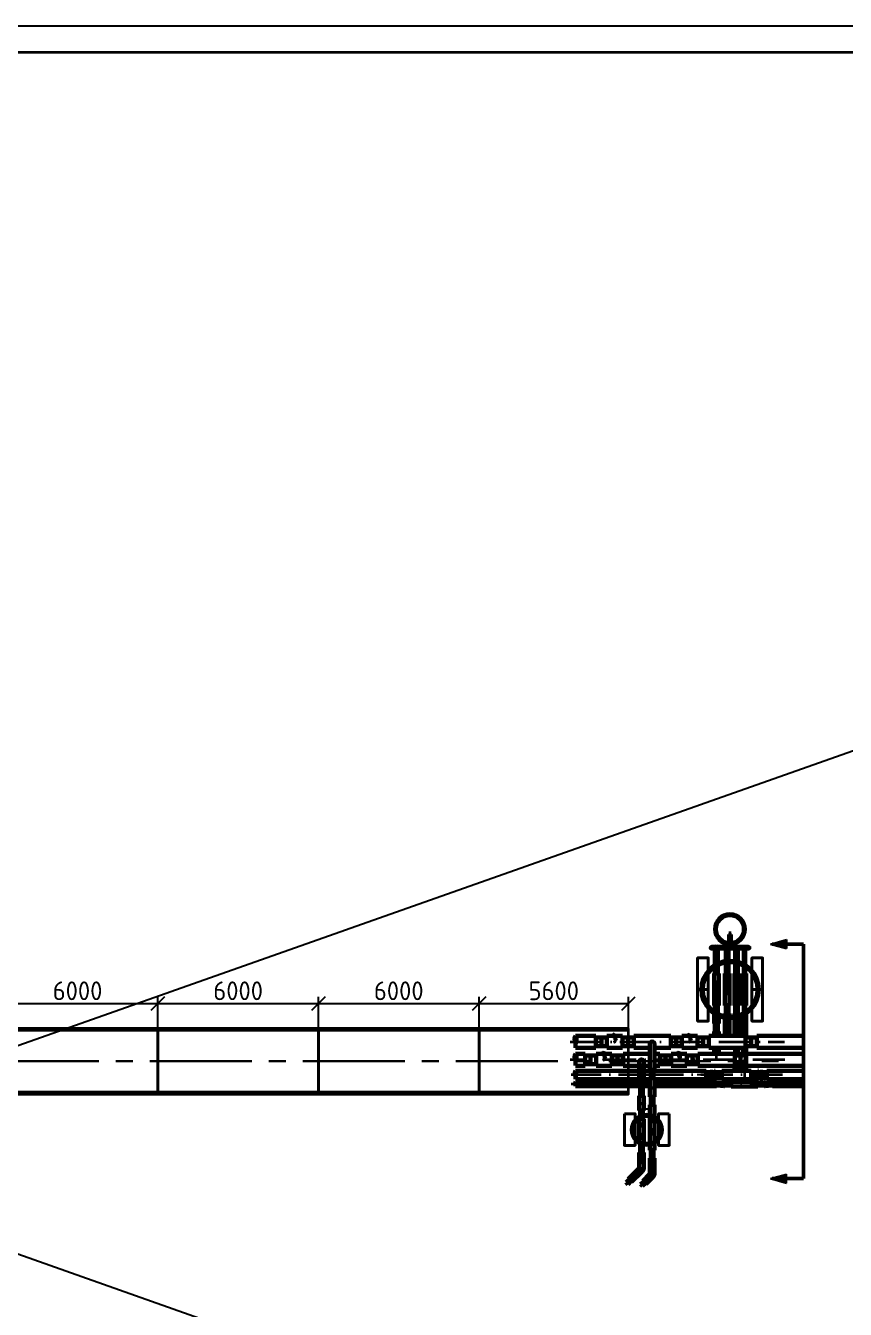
# Model space of a CAD drawing. Header units: millimetres. Extents: x 1601 to 14530, y 1157 to 3820.
# Drawn here: x 12064.6 to 12217.7, y 3011.2 to 3251 of the extents above; entities that cross this region are included whole.
import ezdxf

# ---------------------------------------------------------------- set-up
doc = ezdxf.new("R2010")
doc.units = ezdxf.units.MM
for name, pattern in [('ACAD_ISO04W100', [30, 24, -3, 0, -3]), ('ACAD_ISO10W100', [18.5, 12, -3, 0.5, -3]), ('осевая2', [28.575, 19.05, -3.175, 3.175, -3.175])]:
    doc.linetypes.add(name, pattern=pattern)
for name, color, linetype, lineweight in [('9 Размеры на геодезии', 5, 'Continuous', 40), ('Объекты проект.', 1, 'Continuous', 80), ('Осевая', 2, 'осевая2', 30), ('таблица', 250, 'Continuous', 35), ('шриховка', 251, 'ACAD_ISO04W100', 15)]:
    doc.layers.add(name, color=color, linetype=linetype, lineweight=lineweight)
doc.styles.add('GOST', font='GOST Common.ttf')
doc.dimstyles.new('М 1 к 200', dxfattribs={"dimtxt": 3.5, "dimasz": 2.5, "dimexe": 1.25, "dimexo": 0, "dimtad": 1, "dimlfac": 0.2, "dimrnd": 0.1, "dimzin": 1, "dimtxsty": 'GOST', "dimblk": 'OBLIQUE', "dimcen": 2.5, "dimclrd": 256, "dimclre": 256, "dimclrt": 256, "dimadec": 0, "dimazin": 2, "dimtfac": 1, "dimtmove": 0, "dimatfit": 3, "dimldrblk": 'NONE', "dimfxl": 1.25, "dimlwd": -1, "dimlwe": -1, "dimarcsym": 0})
pattern_1 = [(45, (-5955.2925, -1907.5019), (0.152215341, 0.558122918), [0.71755, -0.14351, 0, -0.14351])]

# ---------------------------------------------------------------- blocks, each defined once
blk = doc.blocks.new('Лоток')
at = {"layer": 'шриховка'}
h = blk.add_hatch(dxfattribs=at)
h.set_pattern_fill('ANSI36', color=256, scale=0.0904)
h.set_pattern_definition(pattern_1)
h.paths.add_polyline_path([(30, 5.75), (30, 6.15), (0, 6.15), (0, 5.75)])
h = blk.add_hatch(dxfattribs=at)
h.set_pattern_fill('ANSI36', color=256, scale=0.0904)
h.set_pattern_definition(pattern_1)
h.paths.add_polyline_path([(30, -6.15), (30, -5.75), (0, -5.75), (0, -6.15)])
blk.add_lwpolyline([(0, -5.75), (30, -5.75), (30, -6.15), (0, -6.15)], close=True)
at = {"layer": 'таблица'}
for p, q in [((30, 5.75), (0, 5.75)), ((30, -5.75), (0, -5.75))]:
    blk.add_line(p, q, dxfattribs=at)
blk.add_lwpolyline([(30, 6.15), (0, 6.15), (0, -6.15), (30, -6.15)], close=True, dxfattribs=at)
blk = doc.blocks.new('_Oblique')
at = {"color": 0, "linetype": 'ByBlock', "lineweight": -2}
blk.add_line((-0.5, -0.5), (0.5, 0.5), dxfattribs=at)
blk = doc.blocks.new('*D261')
at = {"transparency": 16777216}
for p, q in [((12059.31, 3063.69), (12059.31, 3069.58)), ((12089.31, 3063.69), (12089.31, 3069.58)), ((12059.31, 3068.33), (12089.31, 3068.33))]:
    blk.add_line(p, q, dxfattribs=at)
at = {"layer": 'Defpoints', "color": 0, "transparency": 16777216}
for p in [(12089.31, 3068.33), (12059.31, 3063.69), (12089.31, 3063.69)]:
    blk.add_point(p, dxfattribs=at)
at = {"transparency": 16777216, "xscale": 2.5, "yscale": 2.5, "zscale": 2.5, "rotation": 180}
blk.add_blockref('_Oblique', (12059.31, 3068.33), dxfattribs=at)
at = {"transparency": 16777216, "xscale": 2.5, "yscale": 2.5, "zscale": 2.5}
blk.add_blockref('_Oblique', (12089.31, 3068.33), dxfattribs=at)
at = {"transparency": 16777216, "insert": (12074.31, 3070.71), "char_height": 3.5, "attachment_point": 5, "style": 'GOST'}
blk.add_mtext('6000', dxfattribs=at)
blk = doc.blocks.new('_None')
blk = doc.blocks.new('*D262')
at = {"transparency": 16777216}
for p, q in [((12089.31, 3063.69), (12089.31, 3069.58)), ((12119.31, 3063.69), (12119.31, 3069.58)), ((12089.31, 3068.33), (12119.31, 3068.33))]:
    blk.add_line(p, q, dxfattribs=at)
at = {"layer": 'Defpoints', "color": 0, "transparency": 16777216}
for p in [(12119.31, 3068.33), (12089.31, 3063.69), (12119.31, 3063.69)]:
    blk.add_point(p, dxfattribs=at)
at = {"transparency": 16777216, "xscale": 2.5, "yscale": 2.5, "zscale": 2.5, "rotation": 180}
blk.add_blockref('_Oblique', (12089.31, 3068.33), dxfattribs=at)
at = {"transparency": 16777216, "xscale": 2.5, "yscale": 2.5, "zscale": 2.5}
blk.add_blockref('_Oblique', (12119.31, 3068.33), dxfattribs=at)
at = {"transparency": 16777216, "insert": (12104.31, 3070.71), "char_height": 3.5, "attachment_point": 5, "style": 'GOST'}
blk.add_mtext('6000', dxfattribs=at)
blk = doc.blocks.new('*D263')
at = {"transparency": 16777216}
for p, q in [((12119.31, 3063.69), (12119.31, 3069.58)), ((12149.31, 3063.69), (12149.31, 3069.58)), ((12119.31, 3068.33), (12149.31, 3068.33))]:
    blk.add_line(p, q, dxfattribs=at)
at = {"layer": 'Defpoints', "color": 0, "transparency": 16777216}
for p in [(12149.31, 3068.33), (12119.31, 3063.69), (12149.31, 3063.69)]:
    blk.add_point(p, dxfattribs=at)
at = {"transparency": 16777216, "xscale": 2.5, "yscale": 2.5, "zscale": 2.5, "rotation": 180}
blk.add_blockref('_Oblique', (12119.31, 3068.33), dxfattribs=at)
at = {"transparency": 16777216, "xscale": 2.5, "yscale": 2.5, "zscale": 2.5}
blk.add_blockref('_Oblique', (12149.31, 3068.33), dxfattribs=at)
at = {"transparency": 16777216, "insert": (12134.31, 3070.71), "char_height": 3.5, "attachment_point": 5, "style": 'GOST'}
blk.add_mtext('6000', dxfattribs=at)
blk = doc.blocks.new('*D264')
at = {"transparency": 16777216}
for p, q in [((12149.31, 3063.69), (12149.31, 3069.58)), ((12177.23, 3063.69), (12177.23, 3069.58)), ((12149.31, 3068.33), (12177.23, 3068.33))]:
    blk.add_line(p, q, dxfattribs=at)
at = {"layer": 'Defpoints', "color": 0, "transparency": 16777216}
for p in [(12177.23, 3068.33), (12149.31, 3063.69), (12177.23, 3063.69)]:
    blk.add_point(p, dxfattribs=at)
at = {"transparency": 16777216, "xscale": 2.5, "yscale": 2.5, "zscale": 2.5, "rotation": 180}
blk.add_blockref('_Oblique', (12149.31, 3068.33), dxfattribs=at)
at = {"transparency": 16777216, "xscale": 2.5, "yscale": 2.5, "zscale": 2.5}
blk.add_blockref('_Oblique', (12177.23, 3068.33), dxfattribs=at)
at = {"transparency": 16777216, "insert": (12163.27, 3070.71), "char_height": 3.5, "attachment_point": 5, "style": 'GOST'}
blk.add_mtext('5600', dxfattribs=at)

msp = doc.modelspace()

# ---------------------------------------------------------------- hatches: boundary and pattern name
h = msp.add_hatch(color=7)
h.dxf.hatch_style = 1
h.paths.add_polyline_path([(12206.7274, 3080.2797), (12203.736, 3079.4336), (12206.7274, 3079.4336)])
h.paths.add_polyline_path([(12206.7274, 3079.4336), (12203.736, 3079.4336), (12206.7274, 3078.5875)])
h = msp.add_hatch(color=7)
h.dxf.hatch_style = 1
h.paths.add_polyline_path([(12206.7274, 3034.7919), (12203.736, 3035.638), (12206.7274, 3035.638)])
h.paths.add_polyline_path([(12206.7274, 3035.638), (12203.736, 3035.638), (12206.7274, 3036.484)])
at = {"layer": 'шриховка'}
h = msp.add_hatch(dxfattribs=at)
h.set_pattern_fill('ANSI36', color=256, scale=0.0904)
h.set_pattern_definition([(45, (6191.93336, 1161.93387), (0.152215341, 0.558122918), [0.71755, -0.14351, 0, -0.14351])])
h.paths.add_polyline_path([(12177.2258, 3063.2858), (12177.2258, 3063.6858), (12149.3085, 3063.6858), (12149.3085, 3063.2858)])
h = msp.add_hatch(dxfattribs=at)
h.set_pattern_fill('ANSI36', color=256, scale=0.0904)
h.set_pattern_definition([(45, (6191.93336, 1150.03387), (0.152215341, 0.558122918), [0.71755, -0.14351, 0, -0.14351])])
h.paths.add_polyline_path([(12177.2258, 3051.3858), (12177.2258, 3051.7858), (12149.3085, 3051.7858), (12149.3085, 3051.3858)])

# ---------------------------------------------------------------- linework, layer by layer
for p, q in [((11413.6464, 3250.9949), (12602.6464, 2830.9949)), ((12602.6464, 3250.9949), (11413.6464, 2830.9949)), ((12203.736, 3079.4336), (12206.7274, 3080.2797)), ((12203.736, 3079.4336), (12206.7274, 3078.5875)), ((12206.7274, 3080.2797), (12206.7274, 3078.5875)), ((12180.1085, 3048.6834), (12181.2085, 3048.6834)), ((12203.736, 3035.638), (12206.7274, 3036.484)), ((12206.7274, 3034.7919), (12206.7274, 3036.484)), ((12203.736, 3035.638), (12206.7274, 3034.7919))]:
    msp.add_line(p, q)
at = {"color": 3, "linetype": 'ACAD_ISO10W100', "lineweight": 35, "ltscale": 0.5}
for p, q in [((12196.2046, 3078.8517), (12196.2046, 3081.8166)), ((12198.9085, 3078.8326), (12198.9085, 3075.7472)), ((12200.1724, 3078.7508), (12192.0125, 3078.7508)), ((12193.6581, 3075.8219), (12193.6581, 3078.4808)), ((12195.6585, 3078.4808), (12195.6585, 3076.424)), ((12197.4083, 3078.7262), (12197.4083, 3076.321)), ((12193.6581, 3066.6551), (12193.6581, 3075.2492)), ((12195.6585, 3075.9212), (12195.6585, 3065.9832)), ((12197.4083, 3075.8076), (12197.4085, 3066.0968)), ((12198.9085, 3075.1643), (12198.9085, 3066.74)), ((12193.6581, 3062.3108), (12193.6581, 3066.0824)), ((12195.6585, 3065.4803), (12195.6585, 3062.3108)), ((12197.4085, 3065.5833), (12197.4085, 3062.3108)), ((12198.9085, 3066.1571), (12198.9085, 3062.3108)), ((12166.3523, 3061.1858), (12206.3636, 3061.1858)), ((12193.6581, 3057.7894), (12193.6581, 3060.0608)), ((12197.4085, 3060.0608), (12197.4085, 3059.8345)), ((12197.4085, 3059.8345), (12197.4085, 3058.6483)), ((12198.9085, 3060.0608), (12198.9085, 3058.6483)), ((12206.4429, 3057.8358), (12166.3523, 3057.8358)), ((12198.9085, 3057.3358), (12198.9085, 3053.736)), ((12181.3885, 3054.9858), (12166.5369, 3054.9858)), ((12205.9762, 3054.9858), (12181.9285, 3054.9858)), ((12197.4085, 3057.0233), (12197.4085, 3055.7733)), ((12179.2085, 3053.2858), (12166.5153, 3053.2858)), ((12181.2085, 3053.2858), (12180.1085, 3053.2858)), ((12205.895, 3053.2858), (12182.1085, 3053.2858)), ((12179.6585, 3041.8194), (12179.6585, 3038.3264)), ((12181.6585, 3040.1741), (12181.6585, 3036.6812)), ((12177.4993, 3035.278), (12179.4389, 3037.2176)), ((12179.4993, 3034.2113), (12181.4389, 3036.1508))]:
    msp.add_line(p, q, dxfattribs=at)
at = {"lineweight": 50}
for p, q in [((12209.9292, 3079.4336), (12204.0711, 3079.4336)), ((12209.9292, 3057.5358), (12209.9292, 3079.4336)), ((12209.9292, 3057.5358), (12209.9292, 3035.638)), ((12209.9292, 3035.638), (12204.0711, 3035.638))]:
    msp.add_line(p, q, dxfattribs=at)
at = {"color": 5, "lineweight": 60}
for p, q in [((12193.3881, 3078.7316), (12193.3881, 3075.6703)), ((12193.3881, 3078.264), (12193.9281, 3078.264)), ((12193.9281, 3075.9544), (12193.9281, 3078.7316)), ((12193.3881, 3075.0766), (12193.3881, 3074.7022)), ((12193.3881, 3073.9522), (12193.3881, 3074.7022)), ((12193.3881, 3074.7022), (12193.9281, 3074.7022)), ((12193.9281, 3074.7022), (12193.9281, 3075.3987)), ((12193.9281, 3074.7022), (12193.9281, 3073.9522)), ((12193.2081, 3073.9522), (12194.1081, 3073.9522)), ((12193.2081, 3073.9522), (12193.2081, 3067.9522)), ((12194.1081, 3073.9522), (12194.1081, 3067.9522)), ((12193.2081, 3067.9522), (12194.1081, 3067.9522)), ((12193.3881, 3067.9522), (12193.3881, 3067.2022)), ((12193.3881, 3067.2022), (12193.9281, 3067.2022)), ((12193.3881, 3067.2022), (12193.9281, 3067.2022)), ((12193.3881, 3067.2022), (12193.9281, 3067.2022)), ((12193.3881, 3067.2022), (12193.9281, 3067.2022)), ((12193.3881, 3066.8277), (12193.3881, 3067.2022)), ((12193.9281, 3067.2022), (12193.9281, 3067.9522)), ((12193.9281, 3067.2022), (12193.9281, 3066.5056)), ((12193.2081, 3066.3466), (12193.2085, 3064.6022)), ((12193.2085, 3064.6022), (12194.1085, 3064.6022)), ((12193.3885, 3063.8522), (12193.3885, 3064.6022)), ((12193.9285, 3064.6022), (12193.9285, 3063.8522)), ((12194.0351, 3066.4522), (12194.1081, 3066.4522)), ((12194.1085, 3064.6022), (12194.1085, 3066.4522)), ((12193.6585, 3063.1022), (12193.2085, 3063.1022)), ((12193.2085, 3063.1022), (12194.1085, 3063.1022)), ((12193.2085, 3063.1022), (12193.2085, 3062.3108)), ((12193.3885, 3063.1022), (12193.3885, 3063.8522)), ((12193.3885, 3063.8522), (12193.9285, 3063.8522)), ((12193.9285, 3063.8522), (12193.9285, 3063.1022)), ((12194.1085, 3063.1022), (12194.1085, 3062.3108)), ((12193.2085, 3060.0608), (12193.2085, 3058.9608)), ((12194.1085, 3060.0608), (12194.1085, 3058.9608)), ((12169.1085, 3058.9608), (12167.3493, 3058.9608)), ((12169.1085, 3056.7108), (12169.1085, 3058.9608)), ((12170.1585, 3058.6483), (12169.1085, 3058.6483)), ((12170.1585, 3057.0233), (12170.1585, 3058.6483)), ((12170.1585, 3058.6483), (12171.2085, 3058.6483)), ((12170.1585, 3057.0233), (12170.1585, 3058.6483)), ((12171.2085, 3056.7108), (12171.2085, 3058.9608)), ((12171.2085, 3058.9608), (12174.1085, 3058.9608)), ((12174.1085, 3056.7108), (12174.1085, 3058.9608)), ((12175.1585, 3058.6483), (12174.1085, 3058.6483)), ((12175.1585, 3057.0233), (12175.1585, 3058.6483)), ((12175.1585, 3058.6483), (12176.2085, 3058.6483)), ((12176.2085, 3056.7108), (12176.2085, 3058.9608)), ((12181.2085, 3058.9608), (12176.2085, 3058.9608)), ((12179.2085, 3052.5694), (12179.2085, 3057.3938)), ((12179.2085, 3052.5694), (12179.2085, 3057.3938)), ((12180.1085, 3052.5694), (12180.1085, 3057.4083)), ((12180.1085, 3052.5694), (12180.1085, 3057.4083)), ((12183.1085, 3058.9608), (12182.1085, 3058.9608)), ((12183.1085, 3056.7108), (12183.1085, 3058.9608)), ((12184.1585, 3058.6483), (12183.1085, 3058.6483)), ((12183.1085, 3057.8358), (12183.1085, 3056.7108)), ((12183.1085, 3057.8358), (12183.1085, 3057.0233)), ((12184.1585, 3057.0233), (12184.1585, 3058.6483)), ((12184.1585, 3058.6483), (12185.2085, 3058.6483)), ((12185.2085, 3056.7108), (12185.2085, 3058.9608)), ((12188.1085, 3058.9608), (12185.2085, 3058.9608)), ((12188.1085, 3056.7108), (12188.1085, 3058.9608)), ((12189.1585, 3058.6483), (12188.1085, 3058.6483)), ((12190.2085, 3058.6483), (12189.1585, 3058.6483)), ((12189.1585, 3058.6483), (12189.1585, 3057.0233)), ((12189.1585, 3058.6483), (12189.1585, 3057.0233)), ((12190.2085, 3058.9608), (12190.2085, 3056.7108)), ((12190.2085, 3058.9608), (12193.2085, 3058.9608)), ((12194.1085, 3058.9608), (12191.1259, 3058.9608)), ((12194.1085, 3058.9608), (12196.1912, 3058.9608)), ((12197.1085, 3058.9608), (12194.1085, 3058.9608)), ((12197.1085, 3057.8358), (12197.1085, 3058.9608)), ((12197.1085, 3058.9608), (12197.1085, 3056.7108)), ((12197.1085, 3057.8358), (12197.1085, 3058.6483)), ((12197.1085, 3058.6483), (12198.1585, 3058.6483)), ((12198.1585, 3057.0233), (12198.1585, 3058.6483)), ((12198.1585, 3057.0233), (12198.1585, 3058.6483)), ((12198.1585, 3058.6483), (12199.2085, 3058.6483)), ((12198.1585, 3058.6483), (12198.1585, 3057.0233)), ((12198.1585, 3058.6483), (12198.1585, 3057.0233)), ((12199.2085, 3056.7108), (12199.2085, 3058.9608)), ((12199.2085, 3058.9608), (12209.9292, 3058.9608)), ((12169.1085, 3056.7108), (12167.3493, 3056.7108)), ((12169.1085, 3057.0233), (12170.1585, 3057.0233)), ((12171.2085, 3057.0233), (12170.1585, 3057.0233)), ((12171.2085, 3056.7108), (12174.1085, 3056.7108)), ((12174.1085, 3057.0233), (12175.1585, 3057.0233)), ((12176.2085, 3057.0233), (12175.1585, 3057.0233)), ((12179.2085, 3056.7108), (12176.2085, 3056.7108)), ((12181.2085, 3056.7108), (12180.1085, 3056.7108)), ((12183.1085, 3056.7108), (12182.1085, 3056.7108)), ((12183.1085, 3057.0233), (12184.1585, 3057.0233)), ((12185.2085, 3057.0233), (12184.1585, 3057.0233)), ((12188.1085, 3056.7108), (12185.2085, 3056.7108)), ((12188.1085, 3057.0233), (12189.1585, 3057.0233)), ((12189.1585, 3057.0233), (12190.2085, 3057.0233)), ((12190.2085, 3056.7108), (12196.2754, 3056.7108)), ((12197.1085, 3056.7108), (12191.0417, 3056.7108)), ((12198.1585, 3057.0233), (12197.1085, 3057.0233)), ((12199.2085, 3057.0233), (12198.1585, 3057.0233)), ((12199.2085, 3056.7108), (12209.9292, 3056.7108)), ((12179.2085, 3052.5694), (12180.1085, 3052.5694)), ((12179.2085, 3052.5694), (12180.1085, 3052.5694)), ((12179.3885, 3052.5694), (12179.3885, 3051.8194)), ((12179.3885, 3052.5694), (12179.3885, 3051.8194)), ((12179.9285, 3051.8194), (12179.9285, 3052.5694)), ((12179.9285, 3051.8194), (12179.9285, 3052.5694)), ((12179.2085, 3051.0694), (12180.1085, 3051.0694)), ((12179.2085, 3051.0694), (12179.2085, 3048.3241)), ((12179.3885, 3051.8194), (12179.9285, 3051.8194)), ((12179.3885, 3051.8194), (12179.9285, 3051.8194)), ((12179.3885, 3051.8194), (12179.9285, 3051.8194)), ((12179.3885, 3051.0694), (12179.3885, 3051.8194)), ((12179.9285, 3051.8194), (12179.9285, 3051.0694)), ((12180.1085, 3051.0694), (12180.1085, 3048.3241)), ((12179.2085, 3048.3241), (12180.1085, 3048.3241)), ((12179.3885, 3048.3241), (12179.3885, 3047.5741)), ((12179.9285, 3047.5741), (12179.9285, 3048.3241)), ((12179.2085, 3046.8241), (12180.1085, 3046.8241)), ((12179.2085, 3046.8241), (12179.2085, 3042.0742)), ((12179.3885, 3047.5741), (12179.9285, 3047.5741)), ((12179.3885, 3046.8241), (12179.3885, 3047.5741)), ((12179.3885, 3047.5741), (12179.9285, 3047.5741)), ((12179.9285, 3047.5741), (12179.9285, 3046.8241)), ((12180.1085, 3046.8241), (12180.1085, 3042.0742)), ((12179.2085, 3042.0742), (12180.1085, 3042.0742)), ((12179.2085, 3040.4909), (12180.1085, 3040.4909)), ((12179.2085, 3040.4909), (12179.2085, 3037.7479)), ((12179.3885, 3042.0742), (12179.3885, 3041.3242)), ((12179.3885, 3040.4909), (12179.3885, 3041.8194)), ((12179.3885, 3041.3242), (12179.9285, 3041.3242)), ((12179.9285, 3041.3242), (12179.9285, 3042.0742)), ((12179.9285, 3041.8194), (12179.9285, 3040.4909)), ((12180.1085, 3040.4909), (12180.1085, 3037.7479)), ((12177.1811, 3035.5962), (12179.1207, 3037.5358)), ((12177.8175, 3034.9598), (12179.7571, 3036.8994)), ((12176.7781, 3034.9386), (12177.3084, 3035.4689)), ((12177.1599, 3034.5568), (12176.7781, 3034.9386)), ((12177.6902, 3035.0871), (12177.1599, 3034.5568)), ((12177.8175, 3034.9598), (12177.1811, 3035.5962)), ((12177.8175, 3034.9598), (12177.1811, 3035.5962))]:
    msp.add_line(p, q, dxfattribs=at)
at = {"color": 40, "linetype": 'ACAD_ISO10W100', "lineweight": 25, "ltscale": 0.5, "true_color": 0xf8d731}
for p, q in [((12179.6585, 3051.8194), (12179.6585, 3057.1253)), ((12179.6585, 3051.8194), (12179.6585, 3057.1253)), ((12194.2386, 3054.9858), (12190.0576, 3054.9858))]:
    msp.add_line(p, q, dxfattribs=at)
for points in [[(11413.6464, 3250.9949), (12602.6464, 3250.9949), (12602.6464, 2830.9949), (11413.6464, 2830.9949)], [(12149.3085, 3051.7858), (12177.2258, 3051.7858), (12177.2258, 3051.3858), (12149.3085, 3051.3858)]]:
    msp.add_lwpolyline(points, close=True)
at = {"const_width": 0.5}
msp.add_lwpolyline([(11433.6464, 3245.9949), (12597.6464, 3245.9949), (12597.6464, 2835.9949), (11433.6464, 2835.9949)], close=True, dxfattribs=at)
at = {"color": 5, "lineweight": 60}
for centre, radius in [((12193.6581, 3070.9522), 0.3597), ((12179.6585, 3045.6428), 0.135), ((12179.6585, 3043.5428), 0.3234)]:
    msp.add_circle(centre, radius, dxfattribs=at)
at = {"lineweight": 30}
for centre in [(12174.6585, 3061.1858), (12188.6585, 3061.1858), (12172.6585, 3057.8358), (12186.6585, 3057.8358), (12181.6585, 3052.5756), (12179.6585, 3049.6085)]:
    msp.add_circle(centre, 0.1327, dxfattribs=at)
at = {"color": 5, "lineweight": 60}
for centre, radius, start, end in [((12193.6581, 3078.7105), 0.2708, 4.474078, 175.525922), ((12179.6581, 3057.4311), 0.4511, 357.110903, 184.743454), ((12179.6581, 3057.4311), 0.4511, 357.110903, 184.743454), ((12178.8928, 3037.7544), 0.3159, 316.186873, 358.813127), ((12178.7103, 3037.83), 1.4006, 318.360694, 356.639306)]:
    msp.add_arc(centre, radius, start, end, dxfattribs=at)
at = {"color": 1, "lineweight": 60}
msp.add_arc((12181.6581, 3060.7811), 0.4511, 357.110903, 184.743454, dxfattribs=at)
at = {"color": 3, "linetype": 'ACAD_ISO10W100', "lineweight": 35, "ltscale": 0.5}
for centre in [(12178.9085, 3037.7479), (12180.9085, 3036.6812)]:
    msp.add_arc(centre, 0.75, 315, 0, dxfattribs=at)
at = {"lineweight": 30}
for points in [[(12174.6585, 3061.1858), (12174.5955, 3061.7234), (12174.3405, 3062.4469), (12174.4662, 3062.7526)], [(12174.6585, 3061.1858), (12174.7358, 3061.8935), (12174.4628, 3062.4637), (12174.5886, 3062.7694)], [(12174.6585, 3061.1858), (12175.0381, 3061.7476), (12174.6274, 3062.4511), (12174.7531, 3062.7568)], [(12188.6585, 3061.1858), (12188.5955, 3061.7234), (12188.3405, 3062.4469), (12188.4662, 3062.7526)], [(12188.6585, 3061.1858), (12188.7358, 3061.8935), (12188.4628, 3062.4637), (12188.5886, 3062.7694)], [(12188.6585, 3061.1858), (12189.0381, 3061.7476), (12188.6274, 3062.4511), (12188.7531, 3062.7568)], [(12172.6585, 3057.8358), (12172.5955, 3058.3734), (12172.3405, 3059.0969), (12172.4662, 3059.4026)], [(12172.6585, 3057.8358), (12172.7358, 3058.5435), (12172.4628, 3059.1137), (12172.5886, 3059.4194)], [(12172.6585, 3057.8358), (12173.0381, 3058.3976), (12172.6274, 3059.1011), (12172.7531, 3059.4068)], [(12186.6585, 3057.8358), (12186.5955, 3058.3734), (12186.3405, 3059.0969), (12186.4662, 3059.4026)], [(12186.6585, 3057.8358), (12186.7358, 3058.5435), (12186.4628, 3059.1137), (12186.5886, 3059.4194)], [(12186.6585, 3057.8358), (12187.0381, 3058.3976), (12186.6274, 3059.1011), (12186.7531, 3059.4068)], [(12181.6585, 3052.5756), (12181.9226, 3052.6066), (12182.2779, 3052.7318), (12182.4281, 3052.6701)], [(12181.6585, 3052.5756), (12182.0062, 3052.5377), (12182.2862, 3052.6718), (12182.4364, 3052.61)], [(12181.6585, 3052.5756), (12181.9345, 3052.3892), (12182.28, 3052.5909), (12182.4301, 3052.5292)], [(12179.6585, 3049.6085), (12179.9226, 3049.6394), (12180.2779, 3049.7647), (12180.4281, 3049.7029)], [(12179.6585, 3049.6085), (12180.0062, 3049.5705), (12180.2862, 3049.7046), (12180.4364, 3049.6428)], [(12179.6585, 3049.6085), (12179.9345, 3049.4221), (12180.28, 3049.6238), (12180.4301, 3049.562)]]:
    msp.add_spline(points, degree=3, dxfattribs=at)
at = {"color": 5, "lineweight": 60}
for points in [[(12167.3493, 3056.7371), (12167.2831, 3057.778), (12167.1506, 3058.3159), (12167.3493, 3058.9608)], [(12167.3493, 3058.9608), (12167.5291, 3057.9098), (12167.3487, 3057.3796)]]:
    msp.add_spline(points, degree=3, dxfattribs=at)
at = {"layer": '9 Размеры на геодезии', "color": 0, "linetype": 'ByBlock'}
for p, q in [((12195.9346, 3081.2257), (12196.4746, 3081.2257)), ((12195.9346, 3081.2257), (12195.9346, 3079.7338)), ((12196.4746, 3081.2257), (12196.4746, 3079.7395)), ((12195.9346, 3079.3322), (12195.9346, 3079.0208)), ((12196.4746, 3079.337), (12196.4746, 3079.0208)), ((12192.7671, 3078.4808), (12193.3881, 3078.4808)), ((12193.9281, 3078.4808), (12195.3885, 3078.4808)), ((12195.9285, 3078.4808), (12197.186, 3078.4808)), ((12197.6311, 3078.4808), (12198.796, 3078.4808)), ((12199.021, 3078.4808), (12199.6421, 3078.4808))]:
    msp.add_line(p, q, dxfattribs=at)
for points in [[(12193.3881, 3078.4808), (12192.7671, 3078.4808), (12192.7671, 3079.0208), (12195.9346, 3079.0208)], [(12196.4746, 3079.0208), (12199.6421, 3079.0208), (12199.6421, 3078.4808), (12199.021, 3078.4808)], [(12190.7146, 3070.9522), (12190.1423, 3070.9522), (12190.1423, 3076.8522), (12192.1423, 3076.8522), (12192.1423, 3074.649)], [(12195.3885, 3078.4808), (12193.9281, 3078.4808)], [(12197.186, 3078.4808), (12195.9285, 3078.4808)], [(12198.796, 3078.4808), (12197.6311, 3078.4808)], [(12201.7146, 3070.9522), (12202.2868, 3070.9522), (12202.2868, 3076.8522), (12200.2868, 3076.8522), (12200.2868, 3074.649)], [(12192.1423, 3073.8533), (12192.1423, 3070.9522), (12191.2146, 3070.9522)], [(12200.2868, 3073.8533), (12200.2868, 3070.9522), (12201.2146, 3070.9522)], [(12192.1423, 3067.2553), (12192.1423, 3065.0522), (12190.1423, 3065.0522), (12190.1423, 3070.9522), (12190.7146, 3070.9522)], [(12191.2146, 3070.9522), (12192.1423, 3070.9522), (12192.1423, 3068.051)], [(12201.2146, 3070.9522), (12200.2868, 3070.9522), (12200.2868, 3068.051)], [(12200.2868, 3067.2553), (12200.2868, 3065.0522), (12202.2868, 3065.0522), (12202.2868, 3070.9522), (12201.7146, 3070.9522)]]:
    msp.add_lwpolyline(points, dxfattribs=at)
for points in [[(12176.4597, 3047.7312), (12178.4597, 3047.7312), (12178.4597, 3041.8312), (12176.4597, 3041.8312)], [(12184.8574, 3047.7312), (12182.8574, 3047.7312), (12182.8574, 3041.8312), (12184.8574, 3041.8312)]]:
    msp.add_lwpolyline(points, close=True, dxfattribs=at)
for centre, radius in [((12196.1786, 3082.2219), 2.9), ((12196.1786, 3082.2219), 2.5), ((12196.2146, 3070.9522), 5.5), ((12196.2146, 3070.9522), 5), ((12180.6585, 3044.738), 2.9), ((12180.6585, 3044.738), 2.5)]:
    msp.add_circle(centre, radius, dxfattribs=at)
for centre, radius, start, end in [((12192.7671, 3078.7508), 0.27, 90, 270), ((12196.2046, 3079.1519), 0.3002, 205.905714, 334.094286), ((12199.6421, 3078.7508), 0.27, 270, 90)]:
    msp.add_arc(centre, radius, start, end, dxfattribs=at)
at = {"layer": 'Объекты проект.', "color": 6, "lineweight": 60, "true_color": 0xff00ff}
for p, q in [((12198.796, 3075.8087), (12198.796, 3078.8328)), ((12199.021, 3075.6822), (12199.021, 3078.8328)), ((12198.796, 3078.5636), (12199.021, 3078.5636)), ((12198.796, 3074.7022), (12198.796, 3075.2342)), ((12199.021, 3074.7022), (12198.796, 3074.7022)), ((12198.796, 3074.7022), (12198.796, 3073.9522)), ((12199.021, 3074.7022), (12199.021, 3075.0902)), ((12199.021, 3073.9522), (12199.021, 3074.7022)), ((12199.221, 3073.9522), (12198.596, 3073.9522)), ((12198.596, 3073.9522), (12198.596, 3067.9522)), ((12198.6335, 3073.9522), (12199.1835, 3073.9522)), ((12198.796, 3073.9522), (12199.021, 3073.9522)), ((12198.9085, 3073.9522), (12199.2185, 3073.9522)), ((12199.2185, 3073.9522), (12199.221, 3073.9522)), ((12199.221, 3073.9522), (12199.221, 3067.9522)), ((12198.596, 3067.9522), (12199.2185, 3067.9522)), ((12198.796, 3067.2022), (12198.796, 3067.9522)), ((12199.021, 3067.2022), (12198.796, 3067.2022)), ((12198.796, 3067.2022), (12198.796, 3066.6701)), ((12199.021, 3067.9522), (12199.021, 3067.2022)), ((12199.021, 3066.8141), (12199.021, 3067.2022)), ((12198.596, 3062.3108), (12198.596, 3065.9945)), ((12199.2186, 3066.345), (12199.2199, 3061.9983)), ((12198.596, 3058.6483), (12198.596, 3060.0608)), ((12199.2204, 3060.3733), (12199.2208, 3058.9608)), ((12199.221, 3056.5858), (12198.596, 3056.5858)), ((12198.596, 3056.5858), (12198.596, 3055.7733)), ((12198.6335, 3056.5858), (12199.1835, 3056.5858)), ((12198.796, 3057.0233), (12198.796, 3056.5858)), ((12198.796, 3056.5858), (12199.021, 3056.5858)), ((12198.9085, 3056.5858), (12199.2185, 3056.5858)), ((12199.021, 3056.5858), (12199.021, 3057.0233)), ((12199.2185, 3056.5858), (12199.221, 3056.5858)), ((12199.221, 3056.5858), (12199.221, 3055.7733)), ((12179.2085, 3053.6877), (12167.3202, 3053.6877)), ((12179.2085, 3052.8826), (12167.3202, 3052.8826)), ((12181.2085, 3053.6877), (12180.1085, 3053.6877)), ((12181.2085, 3052.8826), (12180.1085, 3052.8826)), ((12193.6944, 3053.6877), (12182.1085, 3053.6877)), ((12193.6944, 3052.8826), (12182.1085, 3052.8826)), ((12193.6944, 3052.886), (12193.6944, 3053.686)), ((12194.4444, 3053.561), (12193.6944, 3053.561)), ((12194.4444, 3053.011), (12193.6944, 3053.011)), ((12194.9406, 3053.611), (12194.4444, 3053.611)), ((12194.4444, 3053.611), (12194.4444, 3052.961)), ((12194.9406, 3052.961), (12194.4444, 3052.961)), ((12194.9406, 3052.961), (12194.9406, 3053.611)), ((12194.9406, 3053.561), (12195.0681, 3053.561)), ((12194.9406, 3053.011), (12195.0681, 3053.011)), ((12195.0681, 3053.561), (12195.0681, 3053.686)), ((12195.0681, 3053.686), (12195.1581, 3053.686)), ((12195.0681, 3053.011), (12195.0681, 3052.886)), ((12195.0681, 3052.886), (12195.1581, 3052.886)), ((12195.1581, 3053.686), (12195.1581, 3052.886)), ((12195.6594, 3053.556), (12195.1581, 3053.556)), ((12195.6594, 3053.016), (12195.1581, 3053.016)), ((12195.6594, 3053.286), (12195.6594, 3053.556)), ((12195.6594, 3053.556), (12196.4094, 3053.556)), ((12195.6594, 3053.286), (12195.6594, 3053.016)), ((12195.6594, 3053.016), (12196.4094, 3053.016)), ((12196.4094, 3053.736), (12196.4094, 3052.836)), ((12196.4094, 3053.736), (12201.4094, 3053.736)), ((12201.4094, 3052.836), (12196.4094, 3052.836)), ((12198.596, 3054.1983), (12198.596, 3053.736)), ((12199.221, 3054.1983), (12199.221, 3053.736)), ((12201.4094, 3052.836), (12201.4094, 3053.736)), ((12202.1594, 3053.556), (12201.4094, 3053.556)), ((12202.1594, 3053.016), (12201.4094, 3053.016)), ((12202.1594, 3053.286), (12202.1594, 3053.556)), ((12202.1594, 3053.286), (12202.1594, 3053.556)), ((12202.1594, 3053.556), (12202.6607, 3053.556)), ((12202.1594, 3053.286), (12202.1594, 3053.016)), ((12202.1594, 3053.286), (12202.1594, 3053.016)), ((12202.1594, 3053.016), (12202.6607, 3053.016)), ((12202.7507, 3053.686), (12202.6607, 3053.686)), ((12202.6607, 3053.686), (12202.6607, 3052.886)), ((12202.7507, 3052.886), (12202.6607, 3052.886)), ((12202.7507, 3053.561), (12202.7507, 3053.686)), ((12202.8782, 3053.561), (12202.7507, 3053.561)), ((12202.8782, 3053.011), (12202.7507, 3053.011)), ((12202.7507, 3053.011), (12202.7507, 3052.886)), ((12202.8782, 3052.961), (12202.8782, 3053.611)), ((12202.8782, 3053.611), (12203.3744, 3053.611)), ((12202.8782, 3052.961), (12203.3744, 3052.961)), ((12203.3744, 3053.611), (12203.3744, 3052.961)), ((12203.3744, 3053.561), (12204.1244, 3053.561)), ((12203.3744, 3053.011), (12204.1244, 3053.011)), ((12204.1244, 3052.886), (12204.1244, 3053.686)), ((12204.1244, 3053.686), (12209.9292, 3053.6843)), ((12204.1244, 3052.886), (12209.9292, 3052.8882))]:
    msp.add_line(p, q, dxfattribs=at)
at = {"layer": 'Объекты проект.', "lineweight": 60}
for p, q in [((12195.3885, 3078.7316), (12195.3885, 3076.3898)), ((12195.3885, 3078.264), (12195.9285, 3078.264)), ((12195.9285, 3076.4447), (12195.9285, 3078.7316)), ((12195.3885, 3075.8835), (12195.3885, 3074.7022)), ((12195.3885, 3073.9522), (12195.3885, 3074.7022)), ((12195.3885, 3074.7022), (12195.9285, 3074.7022)), ((12195.9285, 3074.7022), (12195.9285, 3075.944)), ((12195.9285, 3074.7022), (12195.9285, 3073.9522)), ((12195.2085, 3073.9522), (12196.1085, 3073.9522)), ((12195.2085, 3073.9522), (12195.2085, 3067.9522)), ((12196.1085, 3073.9522), (12196.1085, 3067.9522)), ((12195.2085, 3067.9522), (12196.1085, 3067.9522)), ((12195.3885, 3067.9522), (12195.3885, 3067.2022)), ((12195.3885, 3066.4522), (12195.3885, 3067.2022)), ((12195.3885, 3067.2022), (12195.9285, 3067.2022)), ((12195.3885, 3067.2022), (12195.9285, 3067.2022)), ((12195.3885, 3067.2022), (12195.9285, 3067.2022)), ((12195.9285, 3067.2022), (12195.9285, 3067.9522)), ((12195.9285, 3067.2022), (12195.9285, 3066.4522)), ((12195.2085, 3066.4522), (12196.1085, 3066.4522)), ((12195.2085, 3066.4522), (12195.2085, 3066.0544)), ((12195.2085, 3065.5449), (12195.2085, 3062.3108)), ((12196.1085, 3066.4522), (12196.1085, 3065.9533)), ((12196.1085, 3065.4532), (12196.1085, 3062.3108)), ((12171.1085, 3062.3108), (12167.3493, 3062.3108)), ((12171.1085, 3060.0608), (12171.1085, 3062.3108)), ((12173.2085, 3060.0608), (12173.2085, 3062.3108)), ((12173.2085, 3062.3108), (12176.1085, 3062.3108)), ((12176.1085, 3060.0608), (12176.1085, 3062.3108)), ((12178.2085, 3060.0608), (12178.2085, 3062.3108)), ((12178.2085, 3062.3108), (12184.2754, 3062.3108)), ((12185.1085, 3062.3108), (12179.0417, 3062.3108)), ((12185.1085, 3060.0608), (12185.1085, 3062.3108)), ((12187.2085, 3060.0608), (12187.2085, 3062.3108)), ((12190.1085, 3062.3108), (12187.2085, 3062.3108)), ((12190.1085, 3060.0608), (12190.1085, 3062.3108)), ((12192.2085, 3062.3108), (12192.2085, 3060.0608)), ((12196.1085, 3062.3108), (12192.2085, 3062.3108)), ((12198.1085, 3062.3108), (12196.1085, 3062.3108)), ((12199.1085, 3062.3108), (12198.1085, 3062.3108)), ((12199.1085, 3061.1858), (12199.1085, 3062.3108)), ((12199.1085, 3062.3108), (12199.1085, 3060.0608)), ((12201.2085, 3060.0608), (12201.2085, 3062.3108)), ((12201.2085, 3062.3108), (12209.9292, 3062.3108)), ((12171.1085, 3060.0608), (12167.3493, 3060.0608)), ((12172.1585, 3061.9983), (12171.1085, 3061.9983)), ((12171.1085, 3060.3733), (12172.1585, 3060.3733)), ((12172.1585, 3060.3733), (12172.1585, 3061.9983)), ((12172.1585, 3061.9983), (12173.2085, 3061.9983)), ((12172.1585, 3060.3733), (12172.1585, 3061.9983)), ((12173.2085, 3060.3733), (12172.1585, 3060.3733)), ((12173.2085, 3060.0608), (12176.1085, 3060.0608)), ((12177.1585, 3061.9983), (12176.1085, 3061.9983)), ((12176.1085, 3060.3733), (12177.1585, 3060.3733)), ((12177.1585, 3060.3733), (12177.1585, 3061.9983)), ((12177.1585, 3061.9983), (12178.2085, 3061.9983)), ((12177.1585, 3060.3733), (12177.1585, 3061.9983)), ((12178.2085, 3060.3733), (12177.1585, 3060.3733)), ((12178.2085, 3060.0608), (12181.2085, 3060.0608)), ((12181.2085, 3060.0608), (12179.1259, 3060.0608)), ((12181.2085, 3055.9194), (12181.2085, 3060.7438)), ((12182.1085, 3055.9194), (12182.1085, 3060.7583)), ((12182.1085, 3060.0608), (12184.1912, 3060.0608)), ((12185.1085, 3060.0608), (12182.1085, 3060.0608)), ((12186.1585, 3061.9983), (12185.1085, 3061.9983)), ((12185.1085, 3061.1858), (12185.1085, 3060.0608)), ((12185.1085, 3061.1858), (12185.1085, 3060.3733)), ((12185.1085, 3060.3733), (12186.1585, 3060.3733)), ((12186.1585, 3060.3733), (12186.1585, 3061.9983)), ((12186.1585, 3060.3733), (12186.1585, 3061.9983)), ((12186.1585, 3061.9983), (12187.2085, 3061.9983)), ((12187.2085, 3060.3733), (12186.1585, 3060.3733)), ((12190.1085, 3060.0608), (12187.2085, 3060.0608)), ((12191.1585, 3061.9983), (12190.1085, 3061.9983)), ((12190.1085, 3060.3733), (12191.1585, 3060.3733)), ((12192.2085, 3061.9983), (12191.1585, 3061.9983)), ((12191.1585, 3061.9983), (12191.1585, 3060.3733)), ((12191.1585, 3060.3733), (12192.2085, 3060.3733)), ((12198.1085, 3060.0608), (12192.2085, 3060.0608)), ((12199.1085, 3060.0608), (12198.1085, 3060.0608)), ((12199.1085, 3061.1858), (12199.1085, 3061.9983)), ((12199.1085, 3061.9983), (12200.1585, 3061.9983)), ((12200.1585, 3060.3733), (12199.1085, 3060.3733)), ((12200.1585, 3060.3733), (12200.1585, 3061.9983)), ((12200.1585, 3060.3733), (12200.1585, 3061.9983)), ((12200.1585, 3061.9983), (12201.2085, 3061.9983)), ((12200.1585, 3061.9983), (12200.1585, 3060.3733)), ((12201.2085, 3060.3733), (12200.1585, 3060.3733)), ((12201.2085, 3060.0608), (12209.9292, 3060.0608)), ((12197.4085, 3059.2358), (12197.8085, 3059.2358)), ((12181.6585, 3055.9194), (12181.2085, 3055.9194)), ((12181.2085, 3055.9194), (12182.1085, 3055.9194)), ((12181.6585, 3055.9194), (12181.2085, 3055.9194)), ((12181.2085, 3055.9194), (12182.1085, 3055.9194)), ((12181.3885, 3055.9194), (12181.3885, 3055.1694)), ((12181.3885, 3055.9194), (12181.3885, 3055.1694)), ((12181.3885, 3055.1694), (12181.9285, 3055.1694)), ((12181.3885, 3055.1694), (12181.9285, 3055.1694)), ((12181.3885, 3054.4194), (12181.3885, 3055.1694)), ((12181.9285, 3055.1694), (12181.9285, 3055.9194)), ((12181.9285, 3055.1694), (12181.9285, 3055.9194)), ((12181.9285, 3055.1694), (12181.9285, 3054.4194)), ((12181.2085, 3054.4194), (12182.1085, 3054.4194)), ((12181.2085, 3054.4194), (12181.2085, 3050.9194)), ((12182.1085, 3054.4194), (12182.1085, 3050.9194)), ((12181.2085, 3050.9194), (12182.1085, 3050.9194)), ((12181.3885, 3050.9194), (12181.3885, 3050.1694)), ((12181.3885, 3049.4241), (12181.3885, 3050.1741)), ((12181.3885, 3050.1741), (12181.9285, 3050.1741)), ((12181.9285, 3050.1694), (12181.9285, 3050.9194)), ((12181.9285, 3050.1741), (12181.9285, 3049.4241)), ((12181.2085, 3049.4241), (12182.1085, 3049.4241)), ((12181.2085, 3049.4241), (12181.2085, 3040.9241)), ((12182.1085, 3049.4241), (12182.1085, 3040.9241)), ((12181.2085, 3040.9241), (12182.1085, 3040.9241)), ((12181.3885, 3040.9241), (12181.3885, 3040.1741)), ((12181.9285, 3040.1741), (12181.9285, 3040.9241)), ((12181.2085, 3039.4241), (12182.1085, 3039.4241)), ((12181.2085, 3039.4241), (12181.2085, 3036.6812)), ((12181.3885, 3040.1741), (12181.9285, 3040.1741)), ((12181.3885, 3040.1741), (12181.9285, 3040.1741)), ((12181.3885, 3039.4241), (12181.3885, 3040.1741)), ((12181.9285, 3040.1741), (12181.9285, 3039.4241)), ((12182.1085, 3039.4241), (12182.1085, 3036.6812)), ((12179.8878, 3035.2361), (12181.1207, 3036.469)), ((12180.5241, 3034.5997), (12181.7571, 3035.8326)), ((12179.4847, 3034.5785), (12180.015, 3035.1088)), ((12179.8665, 3034.1967), (12179.4847, 3034.5785)), ((12180.3969, 3034.727), (12179.8665, 3034.1967)), ((12180.5241, 3034.5997), (12179.8878, 3035.2361)), ((12180.5241, 3034.5997), (12179.8878, 3035.2361))]:
    msp.add_line(p, q, dxfattribs=at)
at = {"layer": 'Объекты проект.', "color": 4, "lineweight": 60}
for p, q in [((12197.186, 3074.7022), (12197.186, 3078.7412)), ((12197.186, 3078.3719), (12197.6311, 3078.3718)), ((12197.631, 3074.7022), (12197.6311, 3078.7262)), ((12197.631, 3074.7022), (12197.186, 3074.7022)), ((12197.631, 3074.7022), (12197.186, 3074.7022)), ((12197.186, 3074.7022), (12197.186, 3073.9522)), ((12197.631, 3073.9522), (12197.631, 3074.7022)), ((12197.8085, 3073.9522), (12197.0085, 3073.9522)), ((12197.0085, 3073.9522), (12197.0085, 3067.9522)), ((12197.8085, 3073.9522), (12197.8085, 3067.9522)), ((12197.8085, 3067.9522), (12197.0085, 3067.9522)), ((12197.186, 3067.2022), (12197.186, 3067.9522)), ((12197.186, 3067.2022), (12197.186, 3066.4522)), ((12197.186, 3067.2022), (12197.631, 3067.2022)), ((12197.631, 3067.9522), (12197.631, 3067.2022)), ((12197.631, 3066.4522), (12197.631, 3067.2022)), ((12197.8085, 3066.4522), (12197.0085, 3066.4522)), ((12197.0085, 3066.0156), (12197.0085, 3066.4522)), ((12197.0085, 3062.3108), (12197.0085, 3065.5098)), ((12197.8085, 3066.4522), (12197.8085, 3066.2131)), ((12197.8085, 3065.6882), (12197.8085, 3062.3108)), ((12197.186, 3059.9858), (12197.186, 3060.0608)), ((12197.631, 3059.9858), (12197.186, 3059.9858)), ((12197.186, 3059.9858), (12197.186, 3059.2358)), ((12197.631, 3059.9858), (12197.186, 3059.9858)), ((12197.631, 3059.9858), (12197.186, 3059.9858)), ((12197.631, 3059.9858), (12197.186, 3059.9858)), ((12197.631, 3060.0608), (12197.631, 3059.9858)), ((12197.631, 3059.2358), (12197.631, 3059.9858)), ((12197.8085, 3059.2358), (12197.0085, 3059.2358)), ((12197.0085, 3059.2358), (12197.0085, 3058.9608)), ((12197.8085, 3059.2358), (12197.8085, 3058.6483)), ((12179.2085, 3055.7733), (12167.3202, 3055.7733)), ((12181.3885, 3055.7733), (12180.1085, 3055.7733)), ((12191.7235, 3055.7733), (12181.9285, 3055.7733)), ((12191.7235, 3054.1983), (12191.7235, 3055.7733)), ((12192.4735, 3055.5333), (12191.7235, 3055.5333)), ((12192.4735, 3054.4195), (12192.4735, 3055.552)), ((12192.9608, 3055.552), (12192.4735, 3055.552)), ((12193.0669, 3055.5333), (12192.9608, 3055.552)), ((12192.9608, 3054.4195), (12192.9608, 3055.552)), ((12193.2701, 3055.5333), (12193.0669, 3055.5333)), ((12193.4201, 3055.7733), (12193.2701, 3055.7733)), ((12193.2701, 3054.1989), (12193.2701, 3055.7733)), ((12193.4201, 3055.5333), (12193.4201, 3055.7733)), ((12193.9085, 3055.5333), (12193.4201, 3055.5333)), ((12193.4201, 3054.4383), (12193.4201, 3055.5333)), ((12193.9085, 3055.5333), (12194.6585, 3055.5333)), ((12193.9085, 3054.4383), (12193.9085, 3055.5333)), ((12194.6585, 3054.1983), (12194.6585, 3055.7733)), ((12194.6585, 3055.7733), (12200.1585, 3055.7733)), ((12197.0085, 3056.7108), (12197.0085, 3055.7733)), ((12197.8085, 3057.0233), (12197.8085, 3055.7733)), ((12200.1585, 3054.1983), (12200.1585, 3055.7733)), ((12200.9085, 3055.5333), (12200.1585, 3055.5333)), ((12200.9085, 3054.4383), (12200.9085, 3055.5333)), ((12200.9085, 3054.4383), (12200.9085, 3055.5333)), ((12200.9085, 3055.5333), (12201.397, 3055.5333)), ((12201.397, 3055.5333), (12201.397, 3055.8288)), ((12201.397, 3055.8288), (12201.547, 3055.8288)), ((12201.397, 3054.4383), (12201.397, 3055.5333)), ((12201.547, 3054.1428), (12201.547, 3055.8288)), ((12201.547, 3055.5333), (12201.7502, 3055.5333)), ((12201.7502, 3055.5333), (12201.8563, 3055.552)), ((12201.8563, 3054.4195), (12201.8563, 3055.552)), ((12201.8563, 3055.552), (12202.3435, 3055.552)), ((12202.3435, 3054.4195), (12202.3435, 3055.552)), ((12202.3435, 3055.5333), (12203.0935, 3055.5333)), ((12203.0935, 3054.1983), (12203.0935, 3055.7733)), ((12203.0935, 3055.7733), (12209.9292, 3055.7733)), ((12179.2085, 3054.1983), (12167.3202, 3054.1983)), ((12181.2085, 3054.1983), (12180.1085, 3054.1983)), ((12191.7235, 3054.1989), (12182.1085, 3054.1983)), ((12192.4735, 3054.4383), (12191.7235, 3054.4383)), ((12192.9608, 3054.4195), (12192.4735, 3054.4195)), ((12193.0669, 3054.4383), (12192.9608, 3054.4195)), ((12193.2701, 3054.4383), (12193.0669, 3054.4383)), ((12193.4201, 3054.1989), (12193.2701, 3054.1989)), ((12193.9085, 3054.4383), (12193.4201, 3054.4383)), ((12193.4201, 3054.4383), (12193.4201, 3054.1989)), ((12193.9085, 3054.4383), (12194.6585, 3054.4383)), ((12200.1585, 3054.1983), (12194.6585, 3054.1983)), ((12200.9085, 3054.4383), (12200.1585, 3054.4383)), ((12200.9085, 3054.4383), (12201.397, 3054.4383)), ((12201.397, 3054.4383), (12201.397, 3054.1428)), ((12201.397, 3054.1428), (12201.547, 3054.1428)), ((12201.547, 3054.4383), (12201.7502, 3054.4383)), ((12201.7502, 3054.4383), (12201.8563, 3054.4195)), ((12201.8563, 3054.4195), (12202.3435, 3054.4195)), ((12202.3435, 3054.4383), (12203.0935, 3054.4383)), ((12203.0935, 3054.1983), (12209.9292, 3054.1983))]:
    msp.add_line(p, q, dxfattribs=at)
at = {"layer": 'Объекты проект.', "color": 5, "lineweight": 60}
for p, q in [((12198.9085, 3073.9522), (12199.0035, 3073.9522)), ((12198.9085, 3056.5858), (12199.0035, 3056.5858))]:
    msp.add_line(p, q, dxfattribs=at)
at = {"layer": 'Объекты проект.', "lineweight": 60}
for centre, radius in [((12195.6585, 3070.9522), 0.3597), ((12181.6585, 3046.4549), 0.1436), ((12181.6585, 3044.3549), 0.3234)]:
    msp.add_circle(centre, radius, dxfattribs=at)
at = {"layer": 'Объекты проект.', "color": 4, "lineweight": 60}
msp.add_circle((12197.4085, 3070.9522), 0.2974, dxfattribs=at)
at = {"layer": 'Объекты проект.', "color": 6, "lineweight": 60, "true_color": 0xff00ff}
msp.add_circle((12198.9085, 3070.9522), 0.2338, dxfattribs=at)
at = {"layer": 'Объекты проект.', "lineweight": 60}
for centre, radius, start, end in [((12195.6585, 3078.7105), 0.2708, 4.474078, 175.525922), ((12180.8928, 3036.6877), 0.3159, 316.186873, 358.813127), ((12180.7103, 3036.7633), 1.4006, 318.360694, 356.639306)]:
    msp.add_arc(centre, radius, start, end, dxfattribs=at)
at = {"layer": 'Объекты проект.', "color": 4, "lineweight": 60}
msp.add_arc((12197.4083, 3078.7262), 0.2228, 359.25145, 176.121601, dxfattribs=at)
at = {"layer": 'Объекты проект.', "color": 6, "lineweight": 60, "true_color": 0xff00ff}
msp.add_arc((12198.9085, 3078.8326), 0.1125, 0.088101, 179.911899, dxfattribs=at)
at = {"layer": 'Объекты проект.', "lineweight": 60}
for points in [[(12167.3493, 3060.0871), (12167.2831, 3061.128), (12167.1506, 3061.6659), (12167.3493, 3062.3108)], [(12167.3493, 3062.3108), (12167.5291, 3061.2598), (12167.3487, 3060.7296)]]:
    msp.add_spline(points, degree=3, dxfattribs=at)
at = {"layer": 'Объекты проект.', "color": 4, "lineweight": 60}
for points in [[(12167.3207, 3054.1983), (12167.2728, 3054.9278), (12167.1781, 3055.3123), (12167.3202, 3055.7733)], [(12167.3202, 3055.7733), (12167.4487, 3055.022), (12167.3198, 3054.643)]]:
    msp.add_spline(points, degree=3, dxfattribs=at)
at = {"layer": 'Объекты проект.', "color": 6, "lineweight": 60, "true_color": 0xff00ff}
for points in [[(12167.3202, 3052.8826), (12167.2965, 3053.2649), (12167.2491, 3053.4572), (12167.3202, 3053.6877)], [(12167.3202, 3053.6877), (12167.3844, 3053.312), (12167.32, 3053.1225)]]:
    msp.add_spline(points, degree=3, dxfattribs=at)
at = {"layer": 'Осевая'}
msp.add_line((12030.6585, 3057.5358), (12205.2318, 3057.5358), dxfattribs=at)
at = {"layer": 'таблица'}
for p, q in [((12177.2258, 3063.2858), (12147.2258, 3063.2858)), ((12177.2258, 3051.7858), (12147.2258, 3051.7858))]:
    msp.add_line(p, q, dxfattribs=at)
msp.add_lwpolyline([(12177.2258, 3063.6858), (12149.3085, 3063.6858), (12149.3085, 3051.3858), (12177.2258, 3051.3858)], close=True, dxfattribs=at)

# ---------------------------------------------------------------- block references
for p in [(12059.3085, 3057.5358), (12089.3085, 3057.5358), (12119.3085, 3057.5358)]:
    msp.add_blockref('Лоток', p)

# ---------------------------------------------------------------- dimensions: what is measured, and where the dimension line sits
for base, p1, p2, text, picture, middle in [((12089.3085, 3068.3324), (12059.3085, 3063.6858), (12089.3085, 3063.6858), '6000', '*D261', (12074.3085, 3070.7074)), ((12119.3085, 3068.3324), (12089.3085, 3063.6858), (12119.3085, 3063.6858), '6000', '*D262', (12104.3085, 3070.7074)), ((12149.3085, 3068.3324), (12119.3085, 3063.6858), (12149.3085, 3063.6858), '6000', '*D263', (12134.3085, 3070.7074)), ((12177.2258, 3068.3324), (12149.3085, 3063.6858), (12177.2258, 3063.6858), '5600', '*D264', (12163.2672, 3070.7074))]:
    dim = msp.add_linear_dim(base=base, p1=p1, p2=p2, text=text, dimstyle='М 1 к 200')
    dim.commit()
    dim.dimension.update_dxf_attribs({"geometry": picture, "text_midpoint": middle})

doc.saveas('drawing.dxf')
